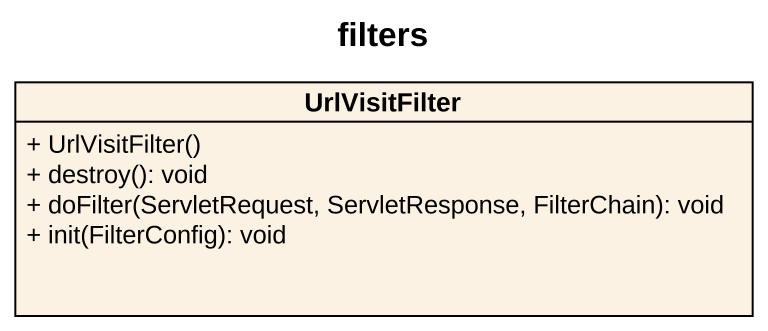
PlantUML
@startuml
title filters
hide circle
hide empty members
skinparam classAttributeIconSize 0
class UrlVisitFilter {
  + UrlVisitFilter()
  + destroy(): void
  + doFilter(ServletRequest, ServletResponse, FilterChain): void
  + init(FilterConfig): void
}
@enduml
